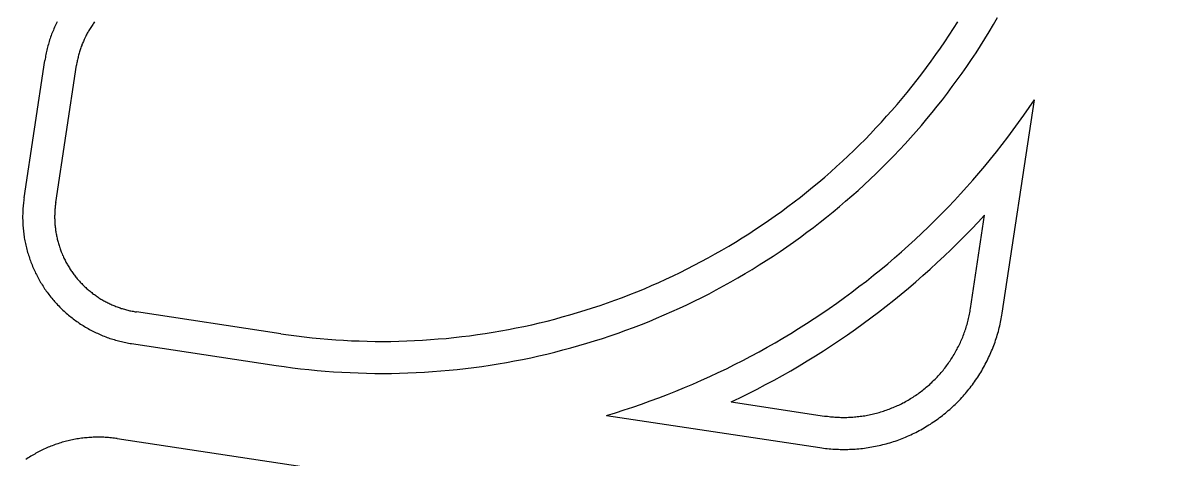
# Model space of a CAD drawing. Header units: metres. Extents: x 680594 to 684853, y 828874 to 830078.
# Drawn here: x 681728.9 to 681835, y 829564.1 to 829605 of the extents above; entities that cross this region are included whole.
import ezdxf

# ---------------------------------------------------------------- set-up
doc = ezdxf.new("R2010")
doc.units = ezdxf.units.M
doc.layers.add('PLOT_LINES', color=7, linetype='Continuous')

msp = doc.modelspace()

# ---------------------------------------------------------------- linework, layer by layer
at = {"layer": 'PLOT_LINES'}
for points in [[(681732.14, 829605.07), (681732.08, 829604.94), (681732.02, 829604.82), (681731.96, 829604.69), (681731.9, 829604.56), (681731.84, 829604.43), (681731.79, 829604.3), (681731.73, 829604.17), (681731.68, 829604.04), (681731.63, 829603.91), (681731.58, 829603.78), (681731.53, 829603.64), (681731.49, 829603.51), (681731.44, 829603.38), (681731.4, 829603.24), (681731.36, 829603.11), (681731.32, 829602.97), (681731.28, 829602.84), (681731.25, 829602.7), (681731.21, 829602.57), (681731.18, 829602.43), (681731.15, 829602.29), (681731.12, 829602.16), (681731.09, 829602.02), (681731.06, 829601.88), (681731.04, 829601.74), (681731.01, 829601.6), (681730.99, 829601.46)], [(681735.65, 829605.06), (681735.59, 829604.98), (681735.53, 829604.89), (681735.47, 829604.81), (681735.41, 829604.72), (681735.35, 829604.63), (681735.29, 829604.54), (681735.23, 829604.45), (681735.18, 829604.36), (681735.12, 829604.27), (681735.07, 829604.18), (681735.02, 829604.09), (681734.97, 829604), (681734.92, 829603.91), (681734.87, 829603.81), (681734.82, 829603.72), (681734.77, 829603.62), (681734.73, 829603.53), (681734.68, 829603.43), (681734.64, 829603.34), (681734.6, 829603.24), (681734.55, 829603.14), (681734.51, 829603.05), (681734.47, 829602.95), (681734.44, 829602.85), (681734.4, 829602.75), (681734.36, 829602.65), (681734.33, 829602.55), (681734.3, 829602.45), (681734.27, 829602.35), (681734.23, 829602.25), (681734.2, 829602.15), (681734.18, 829602.05), (681734.15, 829601.95), (681734.12, 829601.84), (681734.1, 829601.74), (681734.07, 829601.64), (681734.05, 829601.53), (681734.03, 829601.43), (681734.01, 829601.33), (681733.99, 829601.22), (681733.97, 829601.12), (681733.96, 829601.02)], [(681752.64, 829572.91), (681753.41, 829572.8), (681754.17, 829572.69), (681754.94, 829572.6), (681755.71, 829572.52), (681756.48, 829572.44), (681757.25, 829572.37), (681758.02, 829572.32), (681758.8, 829572.27), (681759.57, 829572.23), (681760.34, 829572.2), (681761.12, 829572.18), (681761.89, 829572.16), (681762.66, 829572.16), (681763.44, 829572.16), (681764.21, 829572.18), (681764.98, 829572.2), (681765.76, 829572.24), (681766.53, 829572.28), (681767.3, 829572.33), (681768.07, 829572.39), (681768.84, 829572.45), (681769.61, 829572.53), (681770.38, 829572.62), (681771.15, 829572.71), (681771.92, 829572.82), (681772.68, 829572.93), (681773.45, 829573.05), (681774.21, 829573.18), (681774.97, 829573.32), (681775.73, 829573.47), (681776.49, 829573.63), (681777.24, 829573.8), (681778, 829573.97), (681778.75, 829574.15), (681779.5, 829574.35), (681780.25, 829574.55), (681780.99, 829574.76), (681781.73, 829574.98), (681782.47, 829575.2), (681783.21, 829575.44), (681783.94, 829575.68), (681784.67, 829575.94), (681785.4, 829576.2), (681786.13, 829576.47), (681786.85, 829576.75), (681787.57, 829577.03), (681788.28, 829577.33), (681789, 829577.63), (681789.7, 829577.94), (681790.41, 829578.26), (681791.11, 829578.59), (681791.81, 829578.92), (681792.5, 829579.27), (681793.19, 829579.62), (681793.87, 829579.98), (681794.55, 829580.35), (681795.23, 829580.72), (681795.9, 829581.11), (681796.57, 829581.5), (681797.23, 829581.9), (681797.89, 829582.31), (681798.54, 829582.72), (681799.19, 829583.14), (681799.84, 829583.57), (681800.47, 829584.01), (681801.11, 829584.45), (681801.74, 829584.91), (681802.36, 829585.37), (681802.98, 829585.83), (681803.59, 829586.31), (681804.19, 829586.79), (681804.8, 829587.27), (681805.39, 829587.77), (681805.98, 829588.27), (681806.56, 829588.78), (681807.14, 829589.29), (681807.71, 829589.82), (681808.28, 829590.34), (681808.84, 829590.88), (681809.39, 829591.42), (681809.94, 829591.97), (681810.48, 829592.52), (681811.01, 829593.08), (681811.54, 829593.65), (681812.06, 829594.22), (681812.57, 829594.8), (681813.08, 829595.38), (681813.58, 829595.98), (681814.07, 829596.57), (681814.56, 829597.17), (681815.04, 829597.78), (681815.51, 829598.39), (681815.97, 829599.01), (681816.43, 829599.64), (681816.88, 829600.27), (681817.32, 829600.9), (681817.76, 829601.54), (681818.19, 829602.18), (681818.61, 829602.83), (681819.02, 829603.49), (681819.43, 829604.15), (681819.82, 829604.81), (681820.21, 829605.48)], [(681752.64, 829572.91), (681753.41, 829572.8), (681754.17, 829572.69), (681754.94, 829572.6), (681755.71, 829572.52), (681756.48, 829572.44), (681757.25, 829572.37), (681758.02, 829572.32), (681758.8, 829572.27), (681759.57, 829572.23), (681760.34, 829572.2), (681761.12, 829572.18), (681761.89, 829572.16), (681762.66, 829572.16), (681763.44, 829572.16), (681764.21, 829572.18), (681764.98, 829572.2), (681765.76, 829572.24), (681766.53, 829572.28), (681767.3, 829572.33), (681768.07, 829572.39), (681768.84, 829572.45), (681769.61, 829572.53), (681770.38, 829572.62), (681771.15, 829572.71), (681771.92, 829572.82), (681772.68, 829572.93), (681773.45, 829573.05), (681774.21, 829573.18), (681774.97, 829573.32), (681775.73, 829573.47), (681776.49, 829573.63), (681777.24, 829573.8), (681778, 829573.97), (681778.75, 829574.15), (681779.5, 829574.35), (681780.25, 829574.55), (681780.99, 829574.76), (681781.73, 829574.98), (681782.47, 829575.2), (681783.21, 829575.44), (681783.94, 829575.68), (681784.67, 829575.94), (681785.4, 829576.2), (681786.13, 829576.47), (681786.85, 829576.75), (681787.57, 829577.03), (681788.28, 829577.33), (681789, 829577.63), (681789.7, 829577.94), (681790.41, 829578.26), (681791.11, 829578.59), (681791.81, 829578.92), (681792.5, 829579.27), (681793.19, 829579.62), (681793.87, 829579.98), (681794.55, 829580.35), (681795.23, 829580.72), (681795.9, 829581.11), (681796.57, 829581.5), (681797.23, 829581.9), (681797.89, 829582.31), (681798.54, 829582.72), (681799.19, 829583.14), (681799.84, 829583.57), (681800.47, 829584.01), (681801.11, 829584.45), (681801.74, 829584.91), (681802.36, 829585.37), (681802.98, 829585.83), (681803.59, 829586.31), (681804.19, 829586.79), (681804.8, 829587.27), (681805.39, 829587.77), (681805.98, 829588.27), (681806.56, 829588.78), (681807.14, 829589.29), (681807.71, 829589.82), (681808.28, 829590.34), (681808.84, 829590.88), (681809.39, 829591.42), (681809.94, 829591.97), (681810.48, 829592.52), (681811.01, 829593.08), (681811.54, 829593.65), (681812.06, 829594.22), (681812.57, 829594.8), (681813.08, 829595.38), (681813.58, 829595.98), (681814.07, 829596.57), (681814.56, 829597.17), (681815.04, 829597.78), (681815.51, 829598.39), (681815.97, 829599.01), (681816.43, 829599.64), (681816.88, 829600.27), (681817.32, 829600.9), (681817.76, 829601.54), (681818.19, 829602.18), (681818.61, 829602.83), (681819.02, 829603.49), (681819.43, 829604.15), (681819.82, 829604.81), (681820.21, 829605.48)], [(681753.09, 829575.87), (681753.82, 829575.77), (681754.55, 829575.67), (681755.29, 829575.58), (681756.02, 829575.5), (681756.76, 829575.43), (681757.49, 829575.36), (681758.23, 829575.31), (681758.97, 829575.26), (681759.71, 829575.22), (681760.44, 829575.2), (681761.18, 829575.17), (681761.92, 829575.16), (681762.66, 829575.16), (681763.4, 829575.16), (681764.14, 829575.18), (681764.88, 829575.2), (681765.61, 829575.23), (681766.35, 829575.27), (681767.09, 829575.32), (681767.83, 829575.38), (681768.56, 829575.44), (681769.3, 829575.52), (681770.03, 829575.6), (681770.76, 829575.69), (681771.5, 829575.79), (681772.23, 829575.9), (681772.96, 829576.01), (681773.69, 829576.14), (681774.41, 829576.27), (681775.14, 829576.41), (681775.86, 829576.56), (681776.58, 829576.72), (681777.3, 829576.89), (681778.02, 829577.06), (681778.74, 829577.25), (681779.45, 829577.44), (681780.16, 829577.64), (681780.87, 829577.85), (681781.58, 829578.07), (681782.28, 829578.29), (681782.98, 829578.52), (681783.68, 829578.77), (681784.37, 829579.01), (681785.07, 829579.27), (681785.76, 829579.54), (681786.44, 829579.81), (681787.13, 829580.09), (681787.8, 829580.38), (681788.48, 829580.68), (681789.15, 829580.99), (681789.82, 829581.3), (681790.49, 829581.62), (681791.15, 829581.95), (681791.81, 829582.28), (681792.46, 829582.63), (681793.11, 829582.98), (681793.76, 829583.34), (681794.4, 829583.7), (681795.04, 829584.08), (681795.67, 829584.46), (681796.3, 829584.85), (681796.92, 829585.24), (681797.54, 829585.65), (681798.16, 829586.06), (681798.77, 829586.48), (681799.37, 829586.9), (681799.97, 829587.33), (681800.56, 829587.77), (681801.15, 829588.22), (681801.74, 829588.67), (681802.32, 829589.13), (681802.89, 829589.59), (681803.46, 829590.06), (681804.02, 829590.54), (681804.58, 829591.03), (681805.13, 829591.52), (681805.68, 829592.02), (681806.22, 829592.52), (681806.75, 829593.03), (681807.28, 829593.55), (681807.8, 829594.07), (681808.31, 829594.6), (681808.82, 829595.14), (681809.33, 829595.68), (681809.82, 829596.23), (681810.32, 829596.78), (681810.8, 829597.34), (681811.28, 829597.9), (681811.75, 829598.47), (681812.21, 829599.04), (681812.67, 829599.63), (681813.12, 829600.21), (681813.56, 829600.8), (681814, 829601.4), (681814.43, 829602), (681814.85, 829602.6), (681815.27, 829603.21), (681815.68, 829603.83), (681816.08, 829604.45), (681816.48, 829605.07)], [(681753.09, 829575.87), (681753.82, 829575.77), (681754.55, 829575.67), (681755.29, 829575.58), (681756.02, 829575.5), (681756.76, 829575.43), (681757.49, 829575.36), (681758.23, 829575.31), (681758.97, 829575.26), (681759.71, 829575.22), (681760.44, 829575.2), (681761.18, 829575.17), (681761.92, 829575.16), (681762.66, 829575.16), (681763.4, 829575.16), (681764.14, 829575.18), (681764.88, 829575.2), (681765.61, 829575.23), (681766.35, 829575.27), (681767.09, 829575.32), (681767.83, 829575.38), (681768.56, 829575.44), (681769.3, 829575.52), (681770.03, 829575.6), (681770.76, 829575.69), (681771.5, 829575.79), (681772.23, 829575.9), (681772.96, 829576.01), (681773.69, 829576.14), (681774.41, 829576.27), (681775.14, 829576.41), (681775.86, 829576.56), (681776.58, 829576.72), (681777.3, 829576.89), (681778.02, 829577.06), (681778.74, 829577.25), (681779.45, 829577.44), (681780.16, 829577.64), (681780.87, 829577.85), (681781.58, 829578.07), (681782.28, 829578.29), (681782.98, 829578.52), (681783.68, 829578.77), (681784.37, 829579.01), (681785.07, 829579.27), (681785.76, 829579.54), (681786.44, 829579.81), (681787.13, 829580.09), (681787.8, 829580.38), (681788.48, 829580.68), (681789.15, 829580.99), (681789.82, 829581.3), (681790.49, 829581.62), (681791.15, 829581.95), (681791.81, 829582.28), (681792.46, 829582.63), (681793.11, 829582.98), (681793.76, 829583.34), (681794.4, 829583.7), (681795.04, 829584.08), (681795.67, 829584.46), (681796.3, 829584.85), (681796.92, 829585.24), (681797.54, 829585.65), (681798.16, 829586.06), (681798.77, 829586.48), (681799.37, 829586.9), (681799.97, 829587.33), (681800.56, 829587.77), (681801.15, 829588.22), (681801.74, 829588.67), (681802.32, 829589.13), (681802.89, 829589.59), (681803.46, 829590.06), (681804.02, 829590.54), (681804.58, 829591.03), (681805.13, 829591.52), (681805.68, 829592.02), (681806.22, 829592.52), (681806.75, 829593.03), (681807.28, 829593.55), (681807.8, 829594.07), (681808.31, 829594.6), (681808.82, 829595.14), (681809.33, 829595.68), (681809.82, 829596.23), (681810.32, 829596.78), (681810.8, 829597.34), (681811.28, 829597.9), (681811.75, 829598.47), (681812.21, 829599.04), (681812.67, 829599.63), (681813.12, 829600.21), (681813.56, 829600.8), (681814, 829601.4), (681814.43, 829602), (681814.85, 829602.6), (681815.27, 829603.21), (681815.68, 829603.83), (681816.08, 829604.45), (681816.48, 829605.07)], [(681729.05, 829588.61), (681730.99, 829601.46)], [(681732.01, 829588.16), (681733.96, 829601.02)], [(681783.6, 829568.23), (681784.42, 829568.48), (681785.24, 829568.74), (681786.06, 829569.01), (681786.87, 829569.29), (681787.68, 829569.58), (681788.49, 829569.88), (681789.29, 829570.18), (681790.09, 829570.5), (681790.89, 829570.83), (681791.68, 829571.16), (681792.47, 829571.51), (681793.25, 829571.86), (681794.03, 829572.23), (681794.81, 829572.6), (681795.58, 829572.98), (681796.35, 829573.37), (681797.11, 829573.77), (681797.87, 829574.18), (681798.62, 829574.6), (681799.37, 829575.02), (681800.11, 829575.46), (681800.85, 829575.9), (681801.58, 829576.36), (681802.3, 829576.82), (681803.03, 829577.29), (681803.74, 829577.76), (681804.45, 829578.25), (681805.16, 829578.74), (681805.86, 829579.25), (681806.55, 829579.76), (681807.23, 829580.28), (681807.92, 829580.8), (681808.59, 829581.34), (681809.26, 829581.88), (681809.92, 829582.43), (681810.57, 829582.99), (681811.22, 829583.55), (681811.86, 829584.13), (681812.5, 829584.71), (681813.13, 829585.3), (681813.75, 829585.89), (681814.36, 829586.5), (681814.97, 829587.11), (681815.57, 829587.72), (681816.16, 829588.35), (681816.75, 829588.98), (681817.33, 829589.61), (681817.9, 829590.26), (681818.46, 829590.91), (681819.02, 829591.57), (681819.56, 829592.23), (681820.1, 829592.9), (681820.64, 829593.58), (681821.16, 829594.26), (681821.67, 829594.95), (681822.18, 829595.65), (681822.68, 829596.35), (681823.17, 829597.05), (681823.66, 829597.76)], [(681783.6, 829568.23), (681784.42, 829568.48), (681785.24, 829568.74), (681786.06, 829569.01), (681786.87, 829569.29), (681787.68, 829569.58), (681788.49, 829569.88), (681789.29, 829570.18), (681790.09, 829570.5), (681790.89, 829570.83), (681791.68, 829571.16), (681792.47, 829571.51), (681793.25, 829571.86), (681794.03, 829572.23), (681794.81, 829572.6), (681795.58, 829572.98), (681796.35, 829573.37), (681797.11, 829573.77), (681797.87, 829574.18), (681798.62, 829574.6), (681799.37, 829575.02), (681800.11, 829575.46), (681800.85, 829575.9), (681801.58, 829576.36), (681802.3, 829576.82), (681803.03, 829577.29), (681803.74, 829577.76), (681804.45, 829578.25), (681805.16, 829578.74), (681805.86, 829579.25), (681806.55, 829579.76), (681807.23, 829580.28), (681807.92, 829580.8), (681808.59, 829581.34), (681809.26, 829581.88), (681809.92, 829582.43), (681810.57, 829582.99), (681811.22, 829583.55), (681811.86, 829584.13), (681812.5, 829584.71), (681813.13, 829585.3), (681813.75, 829585.89), (681814.36, 829586.5), (681814.97, 829587.11), (681815.57, 829587.72), (681816.16, 829588.35), (681816.75, 829588.98), (681817.33, 829589.61), (681817.9, 829590.26), (681818.46, 829590.91), (681819.02, 829591.57), (681819.56, 829592.23), (681820.1, 829592.9), (681820.64, 829593.58), (681821.16, 829594.26), (681821.67, 829594.95), (681822.18, 829595.65), (681822.68, 829596.35), (681823.17, 829597.05), (681823.66, 829597.76)], [(681820.64, 829577.8), (681823.66, 829597.76)], [(681820.64, 829577.8), (681823.66, 829597.76)], [(681729.05, 829588.61), (681729.03, 829588.47), (681729.01, 829588.33), (681728.99, 829588.19), (681728.98, 829588.06), (681728.96, 829587.92), (681728.95, 829587.78), (681728.94, 829587.64), (681728.93, 829587.5), (681728.93, 829587.36), (681728.92, 829587.22), (681728.92, 829587.08), (681728.91, 829586.94), (681728.91, 829586.8), (681728.91, 829586.66), (681728.92, 829586.52), (681728.92, 829586.38), (681728.93, 829586.24), (681728.93, 829586.1), (681728.94, 829585.96), (681728.95, 829585.83), (681728.97, 829585.69), (681728.98, 829585.55), (681729, 829585.41), (681729.01, 829585.27), (681729.03, 829585.13), (681729.05, 829584.99), (681729.07, 829584.86), (681729.1, 829584.72), (681729.12, 829584.58), (681729.15, 829584.44), (681729.18, 829584.31), (681729.21, 829584.17), (681729.24, 829584.03), (681729.27, 829583.9), (681729.31, 829583.76), (681729.34, 829583.63), (681729.38, 829583.49), (681729.42, 829583.36), (681729.46, 829583.23), (681729.51, 829583.09), (681729.55, 829582.96), (681729.59, 829582.83), (681729.64, 829582.7), (681729.69, 829582.57), (681729.74, 829582.44), (681729.79, 829582.31), (681729.85, 829582.18), (681729.9, 829582.05), (681729.96, 829581.92), (681730.01, 829581.8), (681730.07, 829581.67), (681730.13, 829581.54), (681730.2, 829581.42), (681730.26, 829581.29), (681730.32, 829581.17), (681730.39, 829581.05), (681730.46, 829580.92), (681730.53, 829580.8), (681730.6, 829580.68), (681730.67, 829580.56), (681730.74, 829580.44), (681730.82, 829580.33), (681730.9, 829580.21), (681730.97, 829580.09), (681731.05, 829579.98), (681731.13, 829579.86), (681731.21, 829579.75), (681731.3, 829579.64), (681731.38, 829579.53), (681731.47, 829579.42), (681731.55, 829579.31), (681731.64, 829579.2), (681731.73, 829579.09), (681731.82, 829578.99), (681731.91, 829578.88), (681732.01, 829578.78), (681732.1, 829578.67), (681732.19, 829578.57), (681732.29, 829578.47), (681732.39, 829578.37), (681732.49, 829578.27), (681732.59, 829578.17), (681732.69, 829578.08), (681732.79, 829577.98), (681732.89, 829577.89), (681733, 829577.8), (681733.1, 829577.7), (681733.21, 829577.61), (681733.32, 829577.53), (681733.43, 829577.44), (681733.54, 829577.35), (681733.65, 829577.27), (681733.76, 829577.18), (681733.87, 829577.1), (681733.99, 829577.02), (681734.1, 829576.94), (681734.22, 829576.86), (681734.33, 829576.78), (681734.45, 829576.71), (681734.57, 829576.63), (681734.69, 829576.56), (681734.81, 829576.49), (681734.93, 829576.42), (681735.05, 829576.35), (681735.17, 829576.28), (681735.29, 829576.21), (681735.42, 829576.15), (681735.54, 829576.09), (681735.67, 829576.02), (681735.79, 829575.96), (681735.92, 829575.91), (681736.05, 829575.85), (681736.17, 829575.79), (681736.3, 829575.74), (681736.43, 829575.68), (681736.56, 829575.63), (681736.69, 829575.58), (681736.82, 829575.53), (681736.95, 829575.49), (681737.09, 829575.44), (681737.22, 829575.4), (681737.35, 829575.36), (681737.49, 829575.32), (681737.62, 829575.28), (681737.75, 829575.24), (681737.89, 829575.2), (681738.02, 829575.17), (681738.16, 829575.14), (681738.3, 829575.11), (681738.43, 829575.08), (681738.57, 829575.05), (681738.71, 829575.02), (681738.84, 829575), (681738.98, 829574.97), (681739.12, 829574.95)], [(681732.01, 829588.16), (681732, 829588.06), (681731.99, 829587.95), (681731.97, 829587.85), (681731.96, 829587.75), (681731.95, 829587.64), (681731.94, 829587.54), (681731.93, 829587.43), (681731.93, 829587.33), (681731.92, 829587.22), (681731.92, 829587.12), (681731.92, 829587.01), (681731.91, 829586.91), (681731.91, 829586.81), (681731.91, 829586.7), (681731.92, 829586.6), (681731.92, 829586.49), (681731.92, 829586.39), (681731.93, 829586.28), (681731.94, 829586.18), (681731.94, 829586.07), (681731.95, 829585.97), (681731.96, 829585.86), (681731.98, 829585.76), (681731.99, 829585.66), (681732, 829585.55), (681732.02, 829585.45), (681732.03, 829585.35), (681732.05, 829585.24), (681732.07, 829585.14), (681732.09, 829585.04), (681732.11, 829584.93), (681732.13, 829584.83), (681732.16, 829584.73), (681732.18, 829584.63), (681732.21, 829584.53), (681732.24, 829584.43), (681732.26, 829584.33), (681732.29, 829584.22), (681732.33, 829584.12), (681732.36, 829584.02), (681732.39, 829583.93), (681732.42, 829583.83), (681732.46, 829583.73), (681732.5, 829583.63), (681732.53, 829583.53), (681732.57, 829583.43), (681732.61, 829583.34), (681732.65, 829583.24), (681732.7, 829583.15), (681732.74, 829583.05), (681732.78, 829582.96), (681732.83, 829582.86), (681732.88, 829582.77), (681732.92, 829582.67), (681732.97, 829582.58), (681733.02, 829582.49), (681733.07, 829582.4), (681733.12, 829582.31), (681733.18, 829582.22), (681733.23, 829582.13), (681733.29, 829582.04), (681733.34, 829581.95), (681733.4, 829581.86), (681733.46, 829581.77), (681733.52, 829581.69), (681733.58, 829581.6), (681733.64, 829581.52), (681733.7, 829581.43), (681733.76, 829581.35), (681733.83, 829581.27), (681733.89, 829581.18), (681733.96, 829581.1), (681734.03, 829581.02), (681734.09, 829580.94), (681734.16, 829580.86), (681734.23, 829580.79), (681734.3, 829580.71), (681734.37, 829580.63), (681734.45, 829580.56), (681734.52, 829580.48), (681734.59, 829580.41), (681734.67, 829580.33), (681734.75, 829580.26), (681734.82, 829580.19), (681734.9, 829580.12), (681734.98, 829580.05), (681735.06, 829579.98), (681735.14, 829579.91), (681735.22, 829579.85), (681735.3, 829579.78), (681735.38, 829579.72), (681735.46, 829579.65), (681735.55, 829579.59), (681735.63, 829579.53), (681735.72, 829579.47), (681735.8, 829579.41), (681735.89, 829579.35), (681735.98, 829579.29), (681736.06, 829579.23), (681736.15, 829579.18), (681736.24, 829579.12), (681736.33, 829579.07), (681736.42, 829579.02), (681736.51, 829578.96), (681736.61, 829578.91), (681736.7, 829578.86), (681736.79, 829578.82), (681736.88, 829578.77), (681736.98, 829578.72), (681737.07, 829578.68), (681737.17, 829578.63), (681737.26, 829578.59), (681737.36, 829578.55), (681737.46, 829578.51), (681737.55, 829578.47), (681737.65, 829578.43), (681737.75, 829578.39), (681737.85, 829578.36), (681737.94, 829578.32), (681738.04, 829578.29), (681738.14, 829578.25), (681738.24, 829578.22), (681738.34, 829578.19), (681738.44, 829578.16), (681738.54, 829578.13), (681738.65, 829578.11), (681738.75, 829578.08), (681738.85, 829578.06), (681738.95, 829578.03), (681739.05, 829578.01), (681739.16, 829577.99), (681739.26, 829577.97), (681739.36, 829577.95), (681739.46, 829577.93), (681739.57, 829577.92)], [(681795.27, 829569.5), (681796.08, 829569.88), (681796.89, 829570.28), (681797.69, 829570.69), (681798.49, 829571.11), (681799.28, 829571.53), (681800.06, 829571.97), (681800.84, 829572.41), (681801.62, 829572.87), (681802.39, 829573.33), (681803.15, 829573.8), (681803.91, 829574.28), (681804.67, 829574.77), (681805.41, 829575.27), (681806.16, 829575.78), (681806.89, 829576.3), (681807.62, 829576.82), (681808.34, 829577.35), (681809.06, 829577.9), (681809.77, 829578.45), (681810.48, 829579), (681811.17, 829579.57), (681811.86, 829580.15), (681812.55, 829580.73), (681813.22, 829581.32), (681813.89, 829581.92), (681814.56, 829582.53), (681815.21, 829583.14), (681815.86, 829583.76), (681816.5, 829584.39), (681817.14, 829585.03), (681817.76, 829585.67), (681818.38, 829586.33), (681818.99, 829586.98)], [(681795.27, 829569.5), (681796.08, 829569.88), (681796.89, 829570.28), (681797.69, 829570.69), (681798.49, 829571.11), (681799.28, 829571.53), (681800.06, 829571.97), (681800.84, 829572.41), (681801.62, 829572.87), (681802.39, 829573.33), (681803.15, 829573.8), (681803.91, 829574.28), (681804.67, 829574.77), (681805.41, 829575.27), (681806.16, 829575.78), (681806.89, 829576.3), (681807.62, 829576.82), (681808.34, 829577.35), (681809.06, 829577.9), (681809.77, 829578.45), (681810.48, 829579), (681811.17, 829579.57), (681811.86, 829580.15), (681812.55, 829580.73), (681813.22, 829581.32), (681813.89, 829581.92), (681814.56, 829582.53), (681815.21, 829583.14), (681815.86, 829583.76), (681816.5, 829584.39), (681817.14, 829585.03), (681817.76, 829585.67), (681818.38, 829586.33), (681818.99, 829586.98)], [(681817.67, 829578.25), (681818.99, 829586.98)], [(681817.67, 829578.25), (681818.99, 829586.98)], [(681804.01, 829568.17), (681804.15, 829568.15), (681804.29, 829568.14), (681804.43, 829568.12), (681804.57, 829568.1), (681804.7, 829568.09), (681804.84, 829568.08), (681804.98, 829568.07), (681805.12, 829568.06), (681805.26, 829568.05), (681805.4, 829568.05), (681805.54, 829568.04), (681805.68, 829568.04), (681805.82, 829568.04), (681805.96, 829568.04), (681806.1, 829568.04), (681806.24, 829568.05), (681806.38, 829568.05), (681806.52, 829568.06), (681806.66, 829568.07), (681806.8, 829568.08), (681806.94, 829568.09), (681807.07, 829568.11), (681807.21, 829568.12), (681807.35, 829568.14), (681807.49, 829568.16), (681807.63, 829568.18), (681807.77, 829568.2), (681807.9, 829568.22), (681808.04, 829568.25), (681808.18, 829568.28), (681808.32, 829568.3), (681808.45, 829568.33), (681808.59, 829568.37), (681808.72, 829568.4), (681808.86, 829568.43), (681808.99, 829568.47), (681809.13, 829568.51), (681809.26, 829568.55), (681809.39, 829568.59), (681809.53, 829568.63), (681809.66, 829568.67), (681809.79, 829568.72), (681809.92, 829568.77), (681810.05, 829568.82), (681810.18, 829568.87), (681810.31, 829568.92), (681810.44, 829568.97), (681810.57, 829569.03), (681810.7, 829569.08), (681810.83, 829569.14), (681810.95, 829569.2), (681811.08, 829569.26), (681811.2, 829569.32), (681811.33, 829569.39), (681811.45, 829569.45), (681811.58, 829569.52), (681811.7, 829569.58), (681811.82, 829569.65), (681811.94, 829569.72), (681812.06, 829569.8), (681812.18, 829569.87), (681812.3, 829569.94), (681812.41, 829570.02), (681812.53, 829570.1), (681812.64, 829570.18), (681812.76, 829570.26), (681812.87, 829570.34), (681812.98, 829570.42), (681813.09, 829570.51), (681813.21, 829570.59), (681813.31, 829570.68), (681813.42, 829570.77), (681813.53, 829570.86), (681813.64, 829570.95), (681813.74, 829571.04), (681813.85, 829571.13), (681813.95, 829571.23), (681814.05, 829571.32), (681814.15, 829571.42), (681814.25, 829571.51), (681814.35, 829571.61), (681814.45, 829571.71), (681814.54, 829571.81), (681814.64, 829571.92), (681814.73, 829572.02), (681814.83, 829572.12), (681814.92, 829572.23), (681815.01, 829572.34), (681815.1, 829572.44), (681815.18, 829572.55), (681815.27, 829572.66), (681815.36, 829572.77), (681815.44, 829572.88), (681815.52, 829573), (681815.6, 829573.11), (681815.68, 829573.23), (681815.76, 829573.34), (681815.84, 829573.46), (681815.92, 829573.57), (681815.99, 829573.69), (681816.06, 829573.81), (681816.14, 829573.93), (681816.21, 829574.05), (681816.27, 829574.17), (681816.34, 829574.3), (681816.41, 829574.42), (681816.47, 829574.54), (681816.54, 829574.67), (681816.6, 829574.79), (681816.66, 829574.92), (681816.72, 829575.04), (681816.77, 829575.17), (681816.83, 829575.3), (681816.88, 829575.43), (681816.94, 829575.56), (681816.99, 829575.69), (681817.04, 829575.82), (681817.09, 829575.95), (681817.13, 829576.08), (681817.18, 829576.21), (681817.22, 829576.34), (681817.27, 829576.48), (681817.31, 829576.61), (681817.35, 829576.75), (681817.38, 829576.88), (681817.42, 829577.01), (681817.45, 829577.15), (681817.49, 829577.29), (681817.52, 829577.42), (681817.55, 829577.56), (681817.57, 829577.69), (681817.6, 829577.83), (681817.63, 829577.97), (681817.65, 829578.11), (681817.67, 829578.25)], [(681804.01, 829568.17), (681804.15, 829568.15), (681804.29, 829568.14), (681804.43, 829568.12), (681804.57, 829568.1), (681804.7, 829568.09), (681804.84, 829568.08), (681804.98, 829568.07), (681805.12, 829568.06), (681805.26, 829568.05), (681805.4, 829568.05), (681805.54, 829568.04), (681805.68, 829568.04), (681805.82, 829568.04), (681805.96, 829568.04), (681806.1, 829568.04), (681806.24, 829568.05), (681806.38, 829568.05), (681806.52, 829568.06), (681806.66, 829568.07), (681806.8, 829568.08), (681806.94, 829568.09), (681807.07, 829568.11), (681807.21, 829568.12), (681807.35, 829568.14), (681807.49, 829568.16), (681807.63, 829568.18), (681807.77, 829568.2), (681807.9, 829568.22), (681808.04, 829568.25), (681808.18, 829568.28), (681808.32, 829568.3), (681808.45, 829568.33), (681808.59, 829568.37), (681808.72, 829568.4), (681808.86, 829568.43), (681808.99, 829568.47), (681809.13, 829568.51), (681809.26, 829568.55), (681809.39, 829568.59), (681809.53, 829568.63), (681809.66, 829568.67), (681809.79, 829568.72), (681809.92, 829568.77), (681810.05, 829568.82), (681810.18, 829568.87), (681810.31, 829568.92), (681810.44, 829568.97), (681810.57, 829569.03), (681810.7, 829569.08), (681810.83, 829569.14), (681810.95, 829569.2), (681811.08, 829569.26), (681811.2, 829569.32), (681811.33, 829569.39), (681811.45, 829569.45), (681811.58, 829569.52), (681811.7, 829569.58), (681811.82, 829569.65), (681811.94, 829569.72), (681812.06, 829569.8), (681812.18, 829569.87), (681812.3, 829569.94), (681812.41, 829570.02), (681812.53, 829570.1), (681812.64, 829570.18), (681812.76, 829570.26), (681812.87, 829570.34), (681812.98, 829570.42), (681813.09, 829570.51), (681813.21, 829570.59), (681813.31, 829570.68), (681813.42, 829570.77), (681813.53, 829570.86), (681813.64, 829570.95), (681813.74, 829571.04), (681813.85, 829571.13), (681813.95, 829571.23), (681814.05, 829571.32), (681814.15, 829571.42), (681814.25, 829571.51), (681814.35, 829571.61), (681814.45, 829571.71), (681814.54, 829571.81), (681814.64, 829571.92), (681814.73, 829572.02), (681814.83, 829572.12), (681814.92, 829572.23), (681815.01, 829572.34), (681815.1, 829572.44), (681815.18, 829572.55), (681815.27, 829572.66), (681815.36, 829572.77), (681815.44, 829572.88), (681815.52, 829573), (681815.6, 829573.11), (681815.68, 829573.23), (681815.76, 829573.34), (681815.84, 829573.46), (681815.92, 829573.57), (681815.99, 829573.69), (681816.06, 829573.81), (681816.14, 829573.93), (681816.21, 829574.05), (681816.27, 829574.17), (681816.34, 829574.3), (681816.41, 829574.42), (681816.47, 829574.54), (681816.54, 829574.67), (681816.6, 829574.79), (681816.66, 829574.92), (681816.72, 829575.04), (681816.77, 829575.17), (681816.83, 829575.3), (681816.88, 829575.43), (681816.94, 829575.56), (681816.99, 829575.69), (681817.04, 829575.82), (681817.09, 829575.95), (681817.13, 829576.08), (681817.18, 829576.21), (681817.22, 829576.34), (681817.27, 829576.48), (681817.31, 829576.61), (681817.35, 829576.75), (681817.38, 829576.88), (681817.42, 829577.01), (681817.45, 829577.15), (681817.49, 829577.29), (681817.52, 829577.42), (681817.55, 829577.56), (681817.57, 829577.69), (681817.6, 829577.83), (681817.63, 829577.97), (681817.65, 829578.11), (681817.67, 829578.25)], [(681753.09, 829575.87), (681739.57, 829577.92)], [(681803.56, 829565.21), (681803.74, 829565.18), (681803.91, 829565.16), (681804.08, 829565.14), (681804.26, 829565.12), (681804.43, 829565.1), (681804.6, 829565.09), (681804.78, 829565.07), (681804.95, 829565.06), (681805.13, 829565.05), (681805.3, 829565.05), (681805.47, 829565.04), (681805.65, 829565.04), (681805.82, 829565.04), (681806, 829565.04), (681806.17, 829565.04), (681806.35, 829565.05), (681806.52, 829565.06), (681806.7, 829565.07), (681806.87, 829565.08), (681807.04, 829565.09), (681807.22, 829565.11), (681807.39, 829565.12), (681807.57, 829565.14), (681807.74, 829565.16), (681807.91, 829565.19), (681808.08, 829565.21), (681808.26, 829565.24), (681808.43, 829565.27), (681808.6, 829565.3), (681808.77, 829565.34), (681808.94, 829565.37), (681809.11, 829565.41), (681809.28, 829565.45), (681809.45, 829565.49), (681809.62, 829565.53), (681809.79, 829565.58), (681809.96, 829565.63), (681810.13, 829565.67), (681810.29, 829565.73), (681810.46, 829565.78), (681810.62, 829565.83), (681810.79, 829565.89), (681810.95, 829565.95), (681811.12, 829566.01), (681811.28, 829566.07), (681811.44, 829566.14), (681811.6, 829566.2), (681811.76, 829566.27), (681811.92, 829566.34), (681812.08, 829566.42), (681812.24, 829566.49), (681812.4, 829566.57), (681812.55, 829566.64), (681812.71, 829566.72), (681812.86, 829566.8), (681813.02, 829566.89), (681813.17, 829566.97), (681813.32, 829567.06), (681813.47, 829567.15), (681813.62, 829567.24), (681813.77, 829567.33), (681813.92, 829567.42), (681814.06, 829567.52), (681814.21, 829567.61), (681814.35, 829567.71), (681814.5, 829567.81), (681814.64, 829567.91), (681814.78, 829568.02), (681814.92, 829568.12), (681815.06, 829568.23), (681815.19, 829568.34), (681815.33, 829568.45), (681815.46, 829568.56), (681815.59, 829568.67), (681815.73, 829568.79), (681815.86, 829568.9), (681815.99, 829569.02), (681816.11, 829569.14), (681816.24, 829569.26), (681816.36, 829569.38), (681816.49, 829569.51), (681816.61, 829569.63), (681816.73, 829569.76), (681816.85, 829569.89), (681816.97, 829570.02), (681817.08, 829570.15), (681817.2, 829570.28), (681817.31, 829570.41), (681817.42, 829570.55), (681817.53, 829570.68), (681817.64, 829570.82), (681817.74, 829570.96), (681817.85, 829571.1), (681817.95, 829571.24), (681818.05, 829571.38), (681818.15, 829571.52), (681818.25, 829571.67), (681818.35, 829571.81), (681818.44, 829571.96), (681818.54, 829572.11), (681818.63, 829572.25), (681818.72, 829572.4), (681818.81, 829572.55), (681818.89, 829572.71), (681818.98, 829572.86), (681819.06, 829573.01), (681819.14, 829573.17), (681819.22, 829573.32), (681819.3, 829573.48), (681819.37, 829573.64), (681819.44, 829573.8), (681819.52, 829573.95), (681819.59, 829574.11), (681819.65, 829574.28), (681819.72, 829574.44), (681819.78, 829574.6), (681819.85, 829574.76), (681819.91, 829574.93), (681819.97, 829575.09), (681820.02, 829575.26), (681820.08, 829575.42), (681820.13, 829575.59), (681820.18, 829575.75), (681820.23, 829575.92), (681820.28, 829576.09), (681820.32, 829576.26), (681820.36, 829576.43), (681820.41, 829576.6), (681820.44, 829576.77), (681820.48, 829576.94), (681820.52, 829577.11), (681820.55, 829577.28), (681820.58, 829577.45), (681820.61, 829577.62), (681820.64, 829577.8)], [(681803.56, 829565.21), (681803.74, 829565.18), (681803.91, 829565.16), (681804.08, 829565.14), (681804.26, 829565.12), (681804.43, 829565.1), (681804.6, 829565.09), (681804.78, 829565.07), (681804.95, 829565.06), (681805.13, 829565.05), (681805.3, 829565.05), (681805.47, 829565.04), (681805.65, 829565.04), (681805.82, 829565.04), (681806, 829565.04), (681806.17, 829565.04), (681806.35, 829565.05), (681806.52, 829565.06), (681806.7, 829565.07), (681806.87, 829565.08), (681807.04, 829565.09), (681807.22, 829565.11), (681807.39, 829565.12), (681807.57, 829565.14), (681807.74, 829565.16), (681807.91, 829565.19), (681808.08, 829565.21), (681808.26, 829565.24), (681808.43, 829565.27), (681808.6, 829565.3), (681808.77, 829565.34), (681808.94, 829565.37), (681809.11, 829565.41), (681809.28, 829565.45), (681809.45, 829565.49), (681809.62, 829565.53), (681809.79, 829565.58), (681809.96, 829565.63), (681810.13, 829565.67), (681810.29, 829565.73), (681810.46, 829565.78), (681810.62, 829565.83), (681810.79, 829565.89), (681810.95, 829565.95), (681811.12, 829566.01), (681811.28, 829566.07), (681811.44, 829566.14), (681811.6, 829566.2), (681811.76, 829566.27), (681811.92, 829566.34), (681812.08, 829566.42), (681812.24, 829566.49), (681812.4, 829566.57), (681812.55, 829566.64), (681812.71, 829566.72), (681812.86, 829566.8), (681813.02, 829566.89), (681813.17, 829566.97), (681813.32, 829567.06), (681813.47, 829567.15), (681813.62, 829567.24), (681813.77, 829567.33), (681813.92, 829567.42), (681814.06, 829567.52), (681814.21, 829567.61), (681814.35, 829567.71), (681814.5, 829567.81), (681814.64, 829567.91), (681814.78, 829568.02), (681814.92, 829568.12), (681815.06, 829568.23), (681815.19, 829568.34), (681815.33, 829568.45), (681815.46, 829568.56), (681815.59, 829568.67), (681815.73, 829568.79), (681815.86, 829568.9), (681815.99, 829569.02), (681816.11, 829569.14), (681816.24, 829569.26), (681816.36, 829569.38), (681816.49, 829569.51), (681816.61, 829569.63), (681816.73, 829569.76), (681816.85, 829569.89), (681816.97, 829570.02), (681817.08, 829570.15), (681817.2, 829570.28), (681817.31, 829570.41), (681817.42, 829570.55), (681817.53, 829570.68), (681817.64, 829570.82), (681817.74, 829570.96), (681817.85, 829571.1), (681817.95, 829571.24), (681818.05, 829571.38), (681818.15, 829571.52), (681818.25, 829571.67), (681818.35, 829571.81), (681818.44, 829571.96), (681818.54, 829572.11), (681818.63, 829572.25), (681818.72, 829572.4), (681818.81, 829572.55), (681818.89, 829572.71), (681818.98, 829572.86), (681819.06, 829573.01), (681819.14, 829573.17), (681819.22, 829573.32), (681819.3, 829573.48), (681819.37, 829573.64), (681819.44, 829573.8), (681819.52, 829573.95), (681819.59, 829574.11), (681819.65, 829574.28), (681819.72, 829574.44), (681819.78, 829574.6), (681819.85, 829574.76), (681819.91, 829574.93), (681819.97, 829575.09), (681820.02, 829575.26), (681820.08, 829575.42), (681820.13, 829575.59), (681820.18, 829575.75), (681820.23, 829575.92), (681820.28, 829576.09), (681820.32, 829576.26), (681820.36, 829576.43), (681820.41, 829576.6), (681820.44, 829576.77), (681820.48, 829576.94), (681820.52, 829577.11), (681820.55, 829577.28), (681820.58, 829577.45), (681820.61, 829577.62), (681820.64, 829577.8)], [(681739.12, 829574.95), (681752.64, 829572.91)], [(681795.27, 829569.5), (681804.01, 829568.17)], [(681795.27, 829569.5), (681804.01, 829568.17)], [(681783.6, 829568.23), (681803.56, 829565.21)], [(681783.6, 829568.23), (681803.56, 829565.21)], [(681737.77, 829566.05), (681737.63, 829566.07), (681737.5, 829566.09), (681737.36, 829566.11), (681737.22, 829566.12), (681737.08, 829566.14), (681736.94, 829566.15), (681736.8, 829566.16), (681736.65, 829566.17), (681736.51, 829566.18), (681736.37, 829566.18), (681736.23, 829566.18), (681736.09, 829566.19), (681735.95, 829566.19), (681735.81, 829566.19), (681735.67, 829566.18), (681735.53, 829566.18), (681735.39, 829566.17), (681735.25, 829566.16), (681735.11, 829566.16), (681734.97, 829566.14), (681734.83, 829566.13), (681734.69, 829566.12), (681734.55, 829566.1), (681734.41, 829566.08), (681734.27, 829566.06), (681734.13, 829566.04), (681733.99, 829566.02), (681733.85, 829566), (681733.71, 829565.97), (681733.58, 829565.94), (681733.44, 829565.92), (681733.3, 829565.88), (681733.17, 829565.85), (681733.03, 829565.82), (681732.89, 829565.78), (681732.76, 829565.75), (681732.62, 829565.71), (681732.49, 829565.67), (681732.35, 829565.63), (681732.22, 829565.58), (681732.09, 829565.54), (681731.95, 829565.49), (681731.82, 829565.44), (681731.69, 829565.39), (681731.56, 829565.34), (681731.43, 829565.29), (681731.3, 829565.24), (681731.17, 829565.18), (681731.04, 829565.12), (681730.91, 829565.06), (681730.78, 829565), (681730.66, 829564.94), (681730.53, 829564.88), (681730.41, 829564.81), (681730.28, 829564.75), (681730.16, 829564.68), (681730.04, 829564.61), (681729.92, 829564.54), (681729.79, 829564.47), (681729.67, 829564.4), (681729.55, 829564.32), (681729.44, 829564.25), (681729.32, 829564.17), (681729.2, 829564.09)], [(681737.77, 829566.05), (681926.48, 829537.52)], [(681737.77, 829566.05), (681926.48, 829537.52)]]:
    msp.add_lwpolyline(points, dxfattribs=at)

doc.saveas('drawing.dxf')
